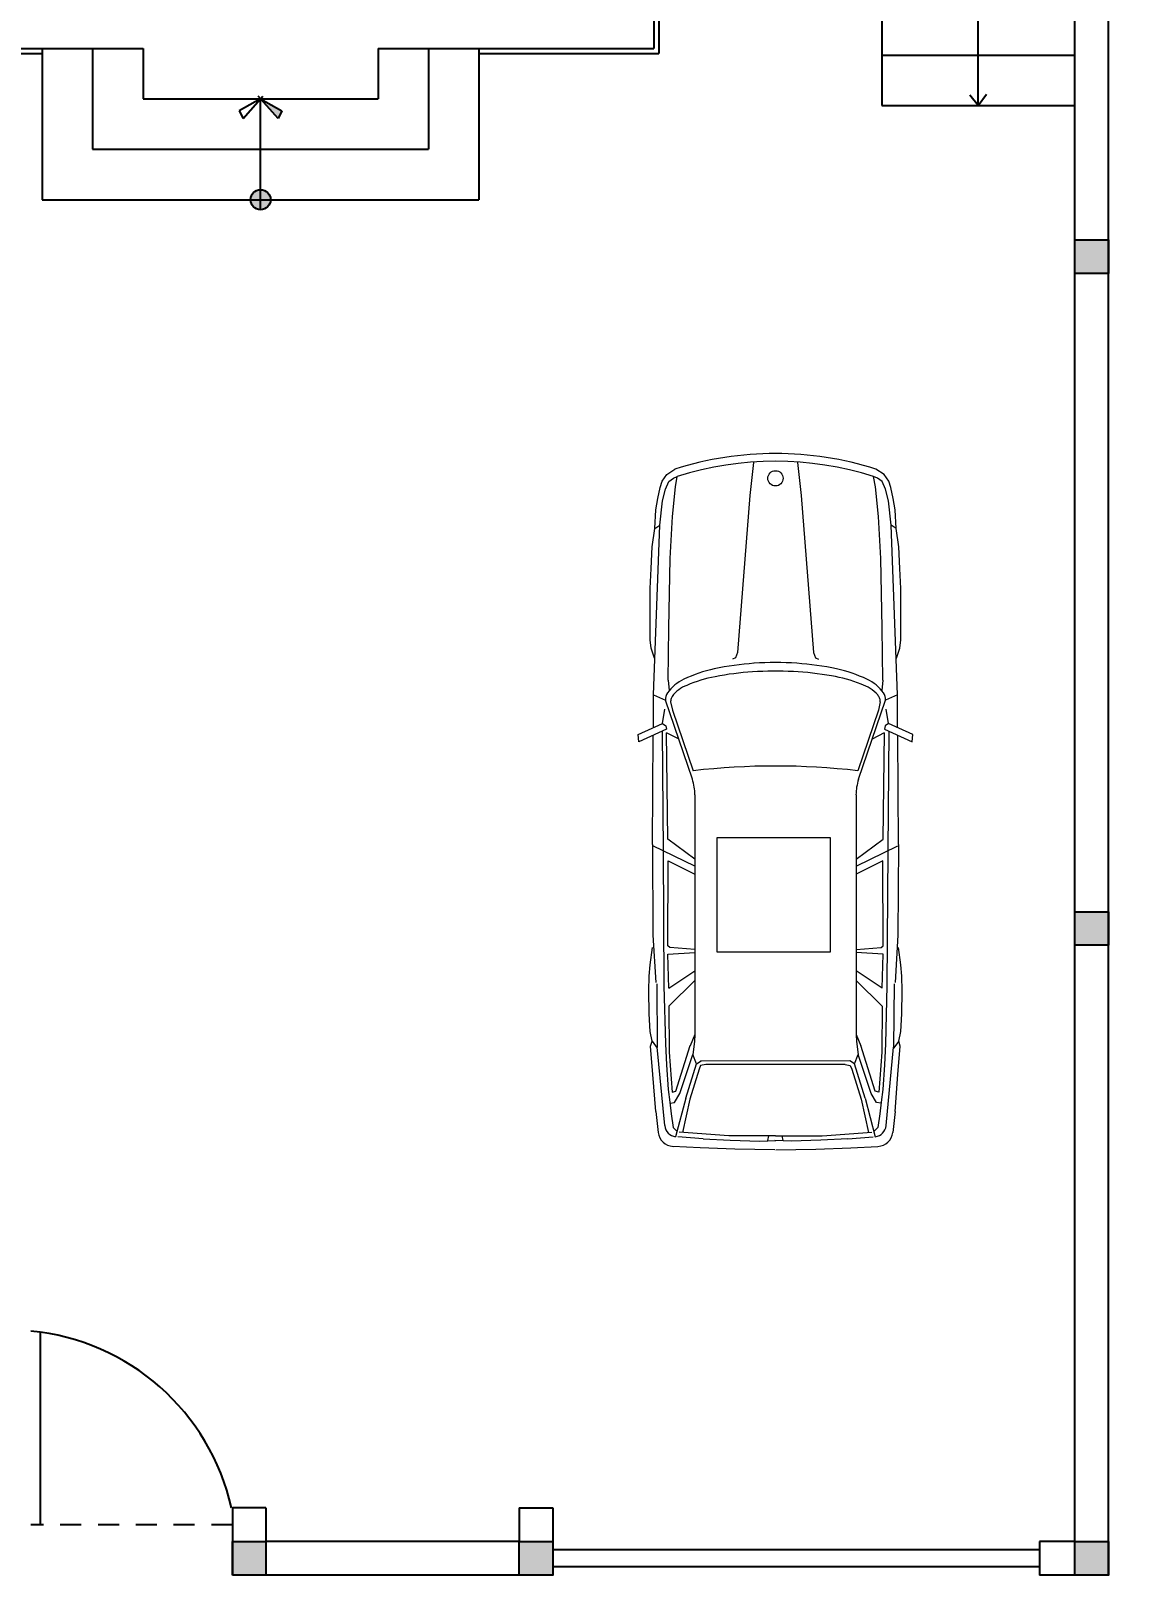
# Model space of a CAD drawing. Header units: inches. Extents: x -1482 to -895, y -39 to 122.
# Drawn here: x -1432.06 to -1425.48, y 51 to 60.19 of the extents above; entities that cross this region are included whole.
import ezdxf

# ---------------------------------------------------------------- set-up
doc = ezdxf.new("R2010")
doc.units = ezdxf.units.IN
doc.header["$MEASUREMENT"] = 0
doc.header["$PDMODE"] = 3
doc.linetypes.add('DASHED2', pattern=[0.375, 0.25, -0.125])
doc.layers.get('Defpoints').update_dxf_attribs({"lineweight": 15})
for name, color, linetype in [('axe', 150, 'Continuous'), ('CAR', 250, 'Continuous'), ('fur', 22, 'Continuous')]:
    doc.layers.add(name, color=color, linetype=linetype)
doc.styles.add('COLI', font='TIMES.TTF', dxfattribs={"height": 0.25})
doc.dimstyles.new('111', dxfattribs={"dimscale": 0, "dimtxt": 0.2, "dimasz": 0.1, "dimexe": 0.2, "dimexo": 0.5, "dimgap": 0.1, "dimtad": 1, "dimlfac": 1, "dimzin": 0, "dimdsep": 46, "dimtxsty": 'COLI', "dimblk1": 'OPEN30', "dimblk2": 'OPEN30', "dimsah": 1, "dimcen": 0, "dimse1": 1, "dimse2": 1, "dimclrd": 252, "dimclre": 1, "dimclrt": 1, "dimadec": 0, "dimazin": 0, "dimtfac": 0.5, "dimtix": 1, "dimtofl": 0, "dimtmove": 2, "dimatfit": 3, "dimldrblk": 'OPEN30', "dimfxl": 1, "dimtolj": 1, "dimtzin": 0, "dimlwd": 5, "dimarcsym": 0})

# ---------------------------------------------------------------- blocks, each defined once
blk = doc.blocks.new('Renu5')
at = {"layer": 'CAR', "color": 155, "linetype": 'ByBlock', "lineweight": 9}
for p, q in [((0.6433, 0.7759), (0.682, 0.7785)), ((0.7104, 0.6262), (0.6433, 0.7759)), ((0.682, 0.7785), (0.7414, 0.6469)), ((-1.3588, 0.683), (-1.4721, 0.6701)), ((-1.4348, 0.6343), (-1.0105, 0.6752)), ((-1.3588, 0.683), (-1.1576, 0.6985)), ((-1.1576, 0.6985), (-1.0053, 0.7114)), ((-0.9769, 0.7036), (-1.0156, 0.6752)), ((-0.6673, 0.6778), (-1.0105, 0.6752)), ((-1.0053, 0.7114), (-0.9769, 0.7036)), ((-0.9769, 0.7036), (-0.9253, 0.7139)), ((-0.9253, 0.7139), (-0.8299, 0.7191)), ((-0.8299, 0.7191), (-0.706, 0.7217)), ((-0.706, 0.7217), (-0.6261, 0.7191)), ((-0.4042, 0.6985), (-0.6596, 0.683)), ((-0.6261, 0.7191), (-0.5641, 0.7139)), ((-0.5641, 0.7139), (-0.4713, 0.701)), ((0.0878, 0.701), (-0.4042, 0.6985)), ((-0.0309, 0.4714), (0.08, 0.6985)), ((0.0878, 0.701), (0.6781, 0.6984)), ((0.7233, 0.6959), (0.8962, 0.6959)), ((0.8962, 0.6959), (0.8678, 0.6314)), ((0.8962, 0.6959), (1.8162, 0.6623)), ((1.0949, 0.6907), (1.149, 0.7088)), ((1.149, 0.7088), (1.1955, 0.7139)), ((1.1955, 0.7139), (1.4731, 0.7139)), ((1.4731, 0.7139), (1.5814, 0.7088)), ((1.5814, 0.7088), (1.6975, 0.7036)), ((1.6975, 0.7036), (1.7982, 0.6881)), ((1.7982, 0.6881), (1.8162, 0.6623)), ((1.7982, 0.6881), (1.8988, 0.683)), ((1.8988, 0.683), (1.9607, 0.6727)), ((1.9607, 0.6727), (2.02, 0.6598)), ((-1.5549, 0.443), (-1.5471, 0.5904)), ((-1.4448, 0.5892), (-1.4657, 0.5683)), ((-1.3717, 0.6004), (-1.4448, 0.5892)), ((-1.3072, 0.6082), (-1.3717, 0.6004)), ((-1.3124, 0.6056), (-1.3098, 0.5824)), ((-1.2401, 0.6159), (-1.3072, 0.6082)), ((-1.0371, 0.6114), (-1.2545, 0.5953)), ((-1.2545, 0.5953), (-1.2479, 0.5746)), ((-1.106, 0.6262), (-1.2401, 0.6159)), ((-0.9924, 0.6314), (-1.106, 0.6262)), ((-0.7878, 0.6133), (-1.0371, 0.6114)), ((-0.6777, 0.6391), (-0.9924, 0.6314)), ((-0.6495, 0.4714), (-0.7878, 0.6133)), ((-0.6906, 0.6133), (-0.5074, 0.6185)), ((-0.6906, 0.6133), (-0.5966, 0.4714)), ((0.0531, 0.6443), (-0.6777, 0.6391)), ((-0.5074, 0.6185), (-0.4983, 0.4714)), ((-0.482, 0.4714), (-0.4713, 0.6082)), ((-0.4713, 0.6082), (-0.4609, 0.6185)), ((-0.4609, 0.6185), (-0.0017, 0.6159)), ((-0.0017, 0.6159), (-0.0735, 0.4714)), ((0.007, 0.4714), (0.115, 0.6182)), ((0.7, 0.6496), (0.0531, 0.6443)), ((0.115, 0.6182), (0.6918, 0.625)), ((0.4398, 0.4855), (0.8678, 0.6314)), ((0.8136, 0.5927), (0.4861, 0.4805)), ((0.6594, 0.5603), (0.6918, 0.625)), ((0.7285, 0.6288), (0.7104, 0.6262)), ((0.7414, 0.6469), (0.7285, 0.6288)), ((0.7414, 0.6469), (0.8188, 0.634)), ((0.8601, 0.603), (0.8136, 0.5927)), ((0.9762, 0.6159), (0.9203, 0.6113)), ((0.9762, 0.6159), (1.2574, 0.6133)), ((1.2574, 0.6133), (1.6356, 0.6056)), ((1.6356, 0.6056), (1.8627, 0.5927)), ((1.8162, 0.6623), (1.9478, 0.6469)), ((1.8627, 0.5927), (2.0226, 0.5772)), ((1.9478, 0.6469), (2.0097, 0.6314)), ((2.0097, 0.6314), (2.051, 0.6133)), ((2.02, 0.6598), (2.0537, 0.6491)), ((2.051, 0.6133), (2.0691, 0.5875)), ((2.0537, 0.6491), (2.0896, 0.6239)), ((2.0691, 0.5875), (2.0794, 0.5669)), ((2.0896, 0.6239), (2.1191, 0.5795)), ((-1.5059, 0.4276), (-1.4955, 0.5643)), ((-1.2866, 0.5204), (-1.4946, 0.5761)), ((-1.4904, 0.2882), (-1.4707, 0.5577)), ((-1.2917, 0.4998), (-1.4721, 0.5388)), ((-1.3098, 0.5824), (-1.2608, 0.554)), ((-1.2866, 0.5204), (-1.1008, 0.4637)), ((-1.2608, 0.554), (-1.0505, 0.4829)), ((-1.2479, 0.5746), (-1.0002, 0.4972)), ((2.0226, 0.5772), (2.0794, 0.5669)), ((-1.5626, 0.2547), (-1.5549, 0.443)), ((-1.5059, 0.4276), (-1.5136, 0.2805)), ((-1.1292, 0.4482), (-1.2917, 0.4998)), ((-1.1085, 0.4405), (-1.1292, 0.4482)), ((-1.1034, 0.4121), (-1.1085, 0.4405)), ((-1.1008, 0.4637), (-1.0505, 0.4829)), ((-1.1008, 0.4637), (-1.0838, 0.4381)), ((-1.0838, -0.3674), (-1.0853, 0.4405)), ((-0.9795, 0.474), (-1.0505, 0.4829)), ((-0.9408, 0.4714), (-1.0027, 0.4972)), ((-0.9408, 0.4714), (-0.9795, 0.474)), ((0.3551, 0.4714), (-0.9408, 0.4714)), ((-1.1034, -0.3413), (-1.1034, 0.4121)), ((-1.5652, 0.038), (-1.5626, 0.2547)), ((-1.5136, 0.2805), (-1.5188, 0.1205)), ((-1.4904, 0.0354), (-1.4904, 0.2882)), ((1.0974, 0.2521), (1.0897, 0.2676)), ((1.1258, 0.2418), (1.0974, 0.2521)), ((1.9755, 0.1748), (1.1258, 0.2418)), ((2.1542, 0.1541), (1.9755, 0.1748)), ((-1.5188, 0.1205), (-1.5162, 0.0328)), ((-1.5652, 0.0328), (-1.5626, -0.1839)), ((-1.5188, -0.0498), (-1.5162, 0.038)), ((-1.5162, 0.0767), (-1.4904, 0.0715)), ((-1.4904, 0.0354), (-1.4904, -0.2175)), ((-1.5136, -0.2097), (-1.5188, -0.0498)), ((-1.5162, -0.0059), (-1.4904, -0.0007)), ((2.1542, -0.0833), (1.9755, -0.1041)), ((1.9755, -0.1041), (1.1258, -0.171)), ((-1.5626, -0.1839), (-1.5549, -0.3723)), ((-1.5059, -0.3568), (-1.5136, -0.2097)), ((-1.4904, -0.2175), (-1.4707, -0.4869)), ((1.0974, -0.1813), (1.0897, -0.1968)), ((1.0974, -0.1813), (1.0897, -0.1968)), ((1.1258, -0.171), (1.0974, -0.1813)), ((1.1258, -0.171), (1.0974, -0.1813)), ((-1.5549, -0.3723), (-1.5471, -0.5197)), ((-1.5059, -0.3568), (-1.4955, -0.4935)), ((-1.1292, -0.3774), (-1.2917, -0.429)), ((-1.2866, -0.4497), (-1.1008, -0.3929)), ((-1.2608, -0.4832), (-1.0505, -0.4121)), ((-1.1085, -0.3697), (-1.1292, -0.3774)), ((-1.1034, -0.3413), (-1.1085, -0.3697)), ((-1.1008, -0.3929), (-1.0838, -0.3674)), ((-1.1008, -0.3929), (-1.0505, -0.4121)), ((-0.9795, -0.4032), (-1.0505, -0.4121)), ((-0.9408, -0.4007), (-1.0027, -0.4265)), ((-0.9408, -0.4007), (-0.9795, -0.4032)), ((0.3551, -0.4007), (-0.9408, -0.4007)), ((-0.6495, -0.4007), (-0.7878, -0.5426)), ((-0.6906, -0.5426), (-0.5966, -0.4007)), ((-0.5074, -0.5477), (-0.4983, -0.4007)), ((-0.482, -0.4007), (-0.4713, -0.5374)), ((-0.0017, -0.5451), (-0.0735, -0.4007)), ((-0.0309, -0.4007), (0.08, -0.6277)), ((0.007, -0.4007), (0.115, -0.5474)), ((0.4398, -0.4147), (0.8678, -0.5606)), ((0.8136, -0.5219), (0.4861, -0.4097)), ((-1.2866, -0.4497), (-1.4946, -0.5053)), ((-1.2917, -0.429), (-1.4721, -0.468)), ((-1.4448, -0.5184), (-1.4657, -0.4976)), ((-1.3098, -0.5116), (-1.2608, -0.4832)), ((-1.2479, -0.5039), (-1.0002, -0.4265)), ((0.6594, -0.4896), (0.6924, -0.5555)), ((2.0226, -0.5064), (2.0794, -0.4961)), ((2.0691, -0.5168), (2.0794, -0.4961)), ((2.0794, -0.4961), (2.0794, -0.4961)), ((-1.3717, -0.5297), (-1.4448, -0.5184)), ((-1.4348, -0.5635), (-1.0105, -0.6045)), ((-1.3072, -0.5374), (-1.3717, -0.5297)), ((-1.3124, -0.5348), (-1.3098, -0.5116)), ((-1.2401, -0.5451), (-1.3072, -0.5374)), ((-1.2545, -0.5245), (-1.2479, -0.5039)), ((-1.0371, -0.5406), (-1.2545, -0.5245)), ((-1.106, -0.5555), (-1.2401, -0.5451)), ((-0.9924, -0.5606), (-1.106, -0.5555)), ((-0.7878, -0.5426), (-1.0371, -0.5406)), ((-0.6777, -0.5684), (-0.9924, -0.5606)), ((-0.6906, -0.5426), (-0.5074, -0.5477)), ((0.0531, -0.5735), (-0.6777, -0.5684)), ((-0.4713, -0.5374), (-0.4609, -0.5477)), ((-0.4609, -0.5477), (-0.0017, -0.5451)), ((0.7, -0.5788), (0.0531, -0.5735)), ((0.115, -0.5474), (0.6918, -0.5542)), ((0.7104, -0.5555), (0.6433, -0.7051)), ((0.682, -0.7077), (0.7414, -0.5761)), ((0.7285, -0.558), (0.7104, -0.5555)), ((0.7414, -0.5761), (0.7285, -0.558)), ((0.7414, -0.5761), (0.8188, -0.5632)), ((0.8601, -0.5322), (0.8136, -0.5219)), ((0.8962, -0.6251), (0.8678, -0.5606)), ((0.9762, -0.5451), (0.9203, -0.5405)), ((0.9762, -0.5451), (1.2574, -0.5426)), ((1.2574, -0.5426), (1.6356, -0.5348)), ((1.6356, -0.5348), (1.8627, -0.5219)), ((1.8162, -0.5916), (1.9478, -0.5761)), ((1.8627, -0.5219), (2.0226, -0.5064)), ((1.9478, -0.5761), (2.0097, -0.5606)), ((2.0097, -0.5606), (2.051, -0.5426)), ((2.02, -0.589), (2.0537, -0.5784)), ((2.051, -0.5426), (2.0691, -0.5168)), ((2.0537, -0.5784), (2.0896, -0.5531)), ((2.0896, -0.5531), (2.1191, -0.5087)), ((-1.3588, -0.6122), (-1.4721, -0.5993)), ((-1.3588, -0.6122), (-1.1576, -0.6277)), ((-1.1576, -0.6277), (-1.0053, -0.6406)), ((-0.9769, -0.6329), (-1.0156, -0.6045)), ((-0.6673, -0.6071), (-1.0105, -0.6045)), ((-1.0053, -0.6406), (-0.9769, -0.6329)), ((-0.9769, -0.6329), (-0.9253, -0.6432)), ((-0.9253, -0.6432), (-0.8299, -0.6483)), ((-0.8299, -0.6483), (-0.706, -0.6509)), ((-0.706, -0.6509), (-0.6261, -0.6483)), ((-0.4042, -0.6277), (-0.6596, -0.6122)), ((-0.6261, -0.6483), (-0.5641, -0.6432)), ((-0.5641, -0.6432), (-0.4713, -0.6303)), ((0.0878, -0.6303), (-0.4042, -0.6277)), ((0.0878, -0.6303), (0.6781, -0.6276)), ((0.7193, -0.6251), (0.8962, -0.6251)), ((0.8962, -0.6251), (1.8162, -0.5916)), ((1.0949, -0.62), (1.149, -0.638)), ((1.149, -0.638), (1.1955, -0.6432)), ((1.1955, -0.6432), (1.4731, -0.6432)), ((1.4731, -0.6432), (1.5814, -0.638)), ((1.5814, -0.638), (1.6975, -0.6329)), ((1.6975, -0.6329), (1.7982, -0.6174)), ((1.7982, -0.6174), (1.8162, -0.5916)), ((1.7982, -0.6174), (1.8988, -0.6122)), ((1.8988, -0.6122), (1.9607, -0.6019)), ((1.9607, -0.6019), (2.02, -0.589)), ((0.6433, -0.7051), (0.682, -0.7077))]:
    blk.add_line(p, q, dxfattribs=at)
blk.add_lwpolyline([(0.1222, 0.353), (-0.4938, 0.353), (-0.4938, -0.2631), (0.1222, -0.2631)], close=True, dxfattribs=at)
for centre, radius in [((2.0691, 0.0354), 0.0413), ((1.9607, -0.6019), 0)]:
    blk.add_circle(centre, radius, dxfattribs=at)
for centre, radius, start, end in [((-1.4622, 0.5856), 0.0851, 96.4831, 176.98725), ((-1.4284, 0.5679), 0.0667, 95.51313, 173.01043), ((0.8601, 0.5549), 0.0481, 85.16757, 90.00095), ((0.8599, 0.553), 0.05, 75.70515, 85.12365), ((0.8678, 0.5566), 0.0748, 57.86781, 90), ((0.8569, 0.543), 0.0604, 58.71158, 75.33718), ((0.783, 0.4527), 0.1767, 20.61685, 53.42682), ((0.7872, 0.4457), 0.2117, 23.72933, 55.35924), ((0.2863, 0.2292), 0.7211, 10.63378, 23.34734), ((0.3342, 0.2179), 0.7186, 11.93543, 25.82494), ((0.4019, 0.0354), 1.7597, 342.42005, 17.57994), ((0.4019, 0.0354), 1.8014, 342.42006, 17.57993), ((0.3551, 0.7339), 0.2625, 270, 288.82478), ((-3.3487, 0.0354), 3.8605, 353.3792, 6.62078), ((-0.4889, 0.0679), 1.5129, 3.47916, 11.21645), ((-0.3321, 0.0629), 1.4026, 3.62631, 12.49907), ((-0.9072, 0.0353), 1.9324, 357.12495, 3.69337), ((-0.6563, 0.0354), 1.728, 356.14166, 3.85832), ((-0.5745, 0.013), 1.599, 349.86931, 357.32526), ((-0.3321, 0.0078), 1.4026, 347.50094, 356.37369), ((0.194, -0.1315), 0.8171, 338.67351, 350.36447), ((0.3342, -0.1471), 0.7186, 334.17509, 348.06464), ((0.3551, -0.6631), 0.2625, 71.1752, 90), ((0.7482, -0.3571), 0.219, 312.53877, 340.9093), ((0.7872, -0.375), 0.2117, 304.6407, 336.27057), ((-1.4622, -0.5149), 0.0851, 183.01275, 263.51693), ((-1.4284, -0.4972), 0.0667, 186.98957, 264.48687), ((0.8601, -0.4842), 0.0481, 270, 272.41698), ((0.8601, -0.4837), 0.0485, 272.42266, 277.22439), ((0.8598, -0.4818), 0.0505, 277.25032, 284.26814), ((0.8678, -0.4859), 0.0748, 270, 302.13203), ((0.8584, -0.4767), 0.0558, 284.32664, 293.0822), ((0.8513, -0.4613), 0.0727, 293.46903, 308.16011)]:
    blk.add_arc(centre, radius, start, end, dxfattribs=at)
blk = doc.blocks.new('FL3')
blk.add_hatch(color=150).paths.add_polyline_path([(0, 0), (0.149, -0.167), (0.181, -0.102)])
at = {"color": 150}
for p, q in [((0, 0), (-0.181, -0.102)), ((-0.149, -0.167), (0.02, 0.022)), ((0.149, -0.167), (-0.02, 0.022)), ((0, 0), (0.181, -0.102)), ((-0.181, -0.102), (-0.149, -0.167)), ((0.181, -0.102), (0.149, -0.167))]:
    blk.add_line(p, q, dxfattribs=at)
blk = doc.blocks.new('_Open30')
at = {"color": 0, "linetype": 'ByBlock', "lineweight": -2}
for p, q in [((-1, 0.268), (0, 0)), ((0, 0), (-1, -0.268)), ((0, 0), (-1, 0))]:
    blk.add_line(p, q, dxfattribs=at)
blk = doc.blocks.new('*D569')
at = {"color": 252, "lineweight": 5, "ltscale": 0.3, "transparency": 16777216}
blk.add_line((-1424.4613, 80.8979), (-1424.4613, 51.0979), dxfattribs=at)
at = {"layer": 'Defpoints', "color": 0, "ltscale": 0.3, "transparency": 16777216}
for p in [(-1425.5882, 80.9979), (-1425.6382, 50.9979), (-1424.4613, 50.9979)]:
    blk.add_point(p, dxfattribs=at)
at = {"color": 252, "lineweight": 5, "ltscale": 0.3, "transparency": 16777216, "xscale": 0.1, "yscale": 0.1, "zscale": 0.1}
for p, rotation in [((-1424.4613, 80.9979), 90), ((-1424.4613, 50.9979), 270)]:
    blk.add_blockref('_Open30', p, dxfattribs=dict(at, rotation=rotation))
at = {"color": 1, "ltscale": 0.3, "transparency": 16777216, "insert": (-1424.6888, 65.9979), "char_height": 0.25, "attachment_point": 5, "rotation": 90, "style": 'COLI'}
blk.add_mtext('\\A1;30.00', dxfattribs=at)
blk = doc.blocks.new('A$C2CD672AE')
blk.add_hatch(color=0).paths.add_polyline_path([(0.2, 0.2), (0, 0.2), (0, 0), (0.2, 0)])
at = {"color": 0}
blk.add_lwpolyline([(0, 0.2), (0.2, 0.2), (0.2, 0), (0, 0)], close=True, dxfattribs=at)

msp = doc.modelspace()

# ---------------------------------------------------------------- hatches: boundary and pattern name
at = {"layer": 'fur', "linetype": 'Continuous'}
h = msp.add_hatch(color=136, dxfattribs=at)
h.dxf.hatch_style = 1
h.paths.add_polyline_path([(-1430.6882, 59.1281), (-1430.6882, 59.2473, 0.414214), (-1430.7478, 59.1877, 0.414214)])
h.paths.add_polyline_path([(-1430.6882, 59.1281, 0.414214), (-1430.6287, 59.1877), (-1430.6882, 59.1877)])
h.paths.add_polyline_path([(-1430.6882, 59.1877), (-1430.6287, 59.1877, 0.414214), (-1430.6882, 59.2473)])

# ---------------------------------------------------------------- linework, layer by layer
at = {"color": 252, "ltscale": 0.3}
for p, q in [((-1428.3464, 62.9979), (-1428.3464, 60.0877)), ((-1428.3164, 62.9979), (-1428.3164, 60.0577)), ((-1426.9882, 62.9979), (-1426.9882, 59.7479)), ((-1425.8382, 51.1979), (-1425.8382, 62.9979)), ((-1425.6382, 50.9979), (-1425.6382, 62.9979)), ((-1426.4132, 59.7479), (-1426.4132, 61.8479)), ((-1437.3382, 60.0877), (-1431.3882, 60.0877)), ((-1437.3382, 60.0877), (-1431.3882, 60.0877)), ((-1437.3382, 60.0577), (-1431.9882, 60.0577)), ((-1431.9882, 60.0877), (-1431.9882, 59.1877)), ((-1431.6882, 60.0877), (-1431.6882, 59.4877)), ((-1431.3882, 60.0877), (-1431.3882, 59.7877)), ((-1429.9882, 60.0877), (-1428.3464, 60.0877)), ((-1429.9882, 60.0877), (-1429.9882, 59.7877)), ((-1429.9882, 60.0877), (-1428.3464, 60.0877)), ((-1429.6882, 60.0877), (-1429.6882, 59.4877)), ((-1429.3882, 60.0877), (-1429.3882, 59.1877)), ((-1429.3882, 60.0577), (-1428.3164, 60.0577)), ((-1426.9882, 60.0479), (-1425.8382, 60.0479)), ((-1431.3882, 59.7877), (-1429.9882, 59.7877)), ((-1426.4132, 59.7479), (-1426.4642, 59.8109)), ((-1426.4132, 59.7479), (-1426.3643, 59.816)), ((-1426.9882, 59.7479), (-1425.8382, 59.7479)), ((-1431.6882, 59.4877), (-1429.6882, 59.4877)), ((-1431.9882, 59.1877), (-1429.3882, 59.1877)), ((-1428.9479, 51.1979), (-1428.9479, 50.9979)), ((-1428.9479, 51.1979), (-1428.9479, 50.9979)), ((-1425.8382, 51.1979), (-1426.0479, 51.1979)), ((-1426.0479, 51.1979), (-1426.0479, 50.9979)), ((-1425.6382, 50.9979), (-1426.0479, 50.9979))]:
    msp.add_line(p, q, dxfattribs=at)
at = {"color": 8}
for p, q in [((-1430.8562, 51.3979), (-1430.8562, 50.9979)), ((-1430.6562, 51.3979), (-1430.8562, 51.3979)), ((-1430.6562, 51.3979), (-1430.6562, 51.1979)), ((-1429.1479, 51.3979), (-1429.1479, 51.1979)), ((-1429.1479, 51.3979), (-1428.9479, 51.3979)), ((-1429.1479, 51.3979), (-1429.1479, 51.1979)), ((-1428.9479, 51.3979), (-1428.9479, 51.1979)), ((-1429.1479, 51.1979), (-1430.6562, 51.1979)), ((-1428.9479, 50.9979), (-1430.8562, 50.9979))]:
    msp.add_line(p, q, dxfattribs=at)
at = {"layer": 'axe', "color": 5}
for p, q in [((-1431.9983, 51.2979), (-1431.9983, 52.4445)), ((-1426.0479, 51.1479), (-1428.9479, 51.1479)), ((-1426.0479, 51.0479), (-1428.9479, 51.0479))]:
    msp.add_line(p, q, dxfattribs=at)
msp.add_arc((-1432.1851, 51.1006), 1.3568, 12.65818, 84.5502, dxfattribs=at)
at = {"layer": 'fur', "color": 136, "linetype": 'Continuous'}
msp.add_line((-1430.6882, 59.1281), (-1430.6882, 59.7877), dxfattribs=at)
at = {"layer": 'fur', "color": 136, "linetype": 'DASHED2', "ltscale": 0.5}
msp.add_line((-1430.8562, 51.2979), (-1432.0562, 51.2979), dxfattribs=at)
at = {"layer": 'fur', "color": 136, "linetype": 'Continuous'}
msp.add_circle((-1430.6882, 59.1877), 0.0596, dxfattribs=at)

# ---------------------------------------------------------------- block references
at = {"color": 0, "rotation": 90}
for p in [(-1425.6382, 58.7479), (-1425.6382, 54.7479), (-1430.6562, 50.9979), (-1428.9479, 50.9979), (-1425.6382, 50.9979)]:
    msp.add_blockref('A$C2CD672AE', p, dxfattribs=at)
at = {"layer": 'axe', "color": 5, "xscale": 1.099999999984902, "yscale": 1.099999999984902, "zscale": 1.099999999984902, "rotation": 90}
msp.add_blockref('Renu5', (-1427.5825, 55.2526), dxfattribs=at)
at = {"layer": 'fur', "color": 136, "linetype": 'Continuous', "xscale": 0.7000000000000455, "yscale": 0.7000000000000455, "zscale": 0.7000000000000455}
msp.add_blockref('FL3', (-1430.6882, 59.7877), dxfattribs=at)

# ---------------------------------------------------------------- dimensions: what is measured, and where the dimension line sits
at = {"ltscale": 0.3}
dim = msp.add_linear_dim(base=(-1424.4613, 50.9979), p1=(-1425.5882, 80.9979), p2=(-1425.6382, 50.9979), angle=90, dimstyle='111', override={"dimscale": 1}, dxfattribs=at)
dim.commit()
dim.dimension.update_dxf_attribs({"geometry": '*D569', "text_midpoint": (-1424.6888, 65.9979)})

doc.saveas('drawing.dxf')
